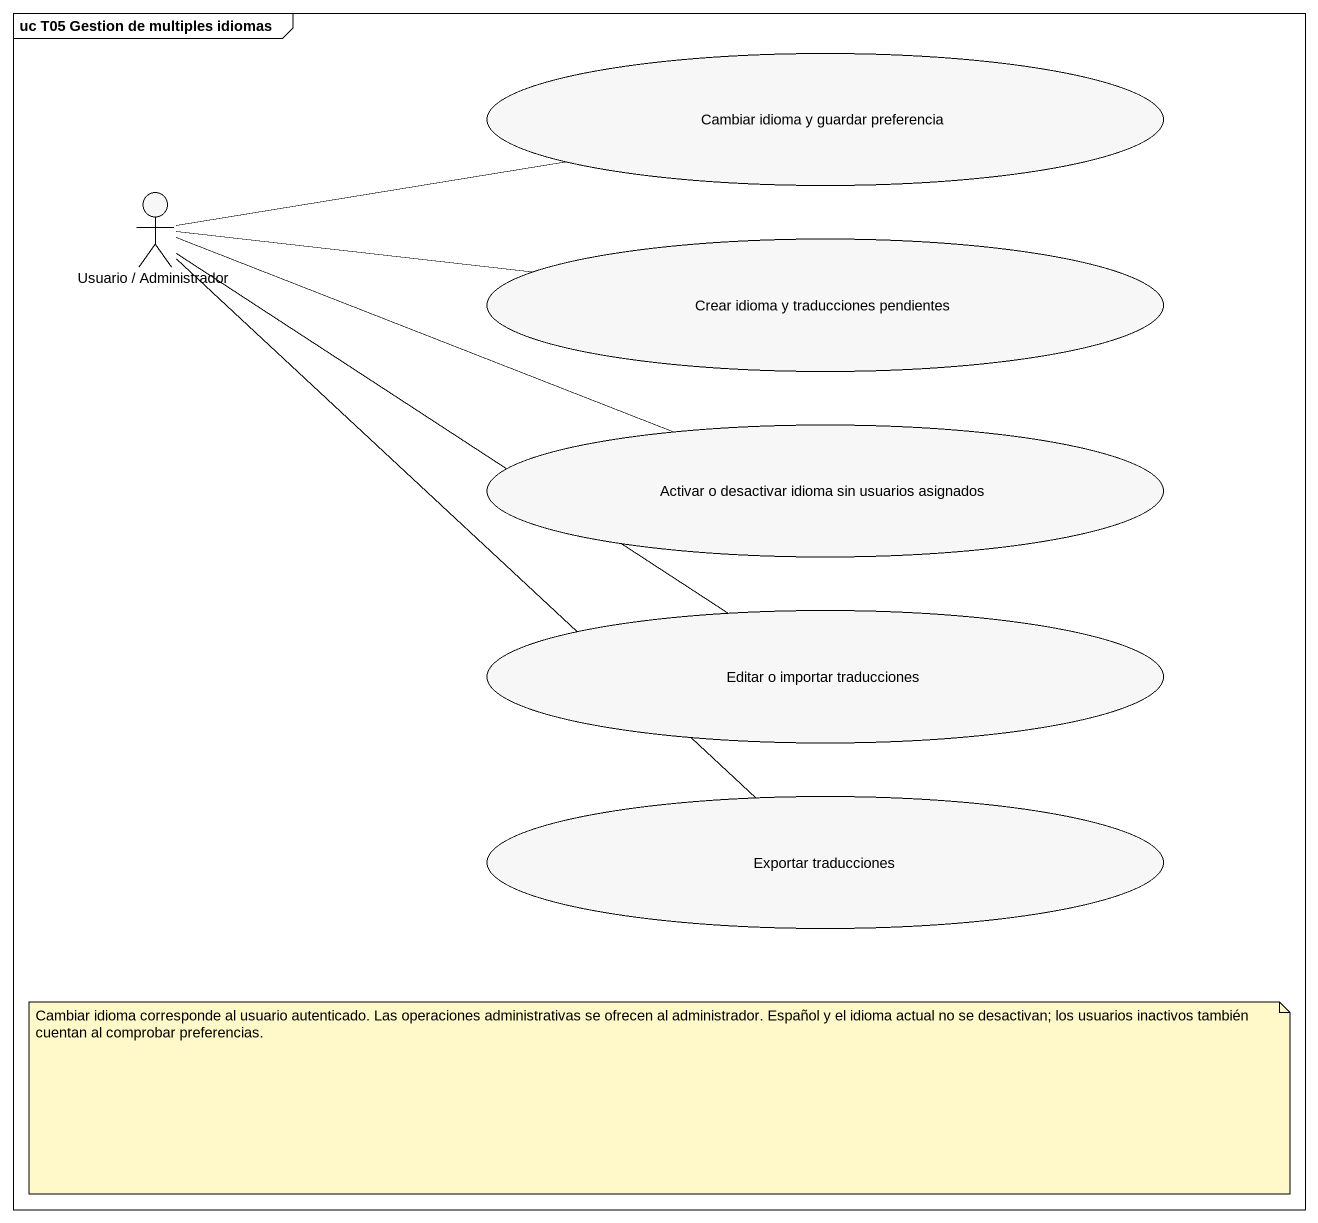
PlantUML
@startuml
mainframe uc T05 Gestion de multiples idiomas
usecase "Cambiar idioma y guardar preferencia" as Cambiar_idioma_y_guardar #F7F7F7
actor "Usuario / Administrador" as Usuario_Administrador #F7F7F7
usecase "Crear idioma y traducciones pendientes" as Crear_idioma_y_traducciones #F7F7F7
usecase "Activar o desactivar idioma sin usuarios asignados" as Activar_o_desactivar_idioma #F7F7F7
usecase "Editar o importar traducciones" as Editar_o_importar #F7F7F7
usecase "Exportar traducciones" as Exportar_traducciones #F7F7F7
Usuario_Administrador -right- Cambiar_idioma_y_guardar
Usuario_Administrador -right- Crear_idioma_y_traducciones
Usuario_Administrador -right- Activar_o_desactivar_idioma
Usuario_Administrador -right- Editar_o_importar
Usuario_Administrador -- Exportar_traducciones
note as N1
  Cambiar idioma corresponde al usuario autenticado. Las operaciones administrativas se ofrecen al administrador. Español y el idioma actual no se desactivan; los usuarios inactivos también cuentan al comprobar preferencias.
end note
@enduml
